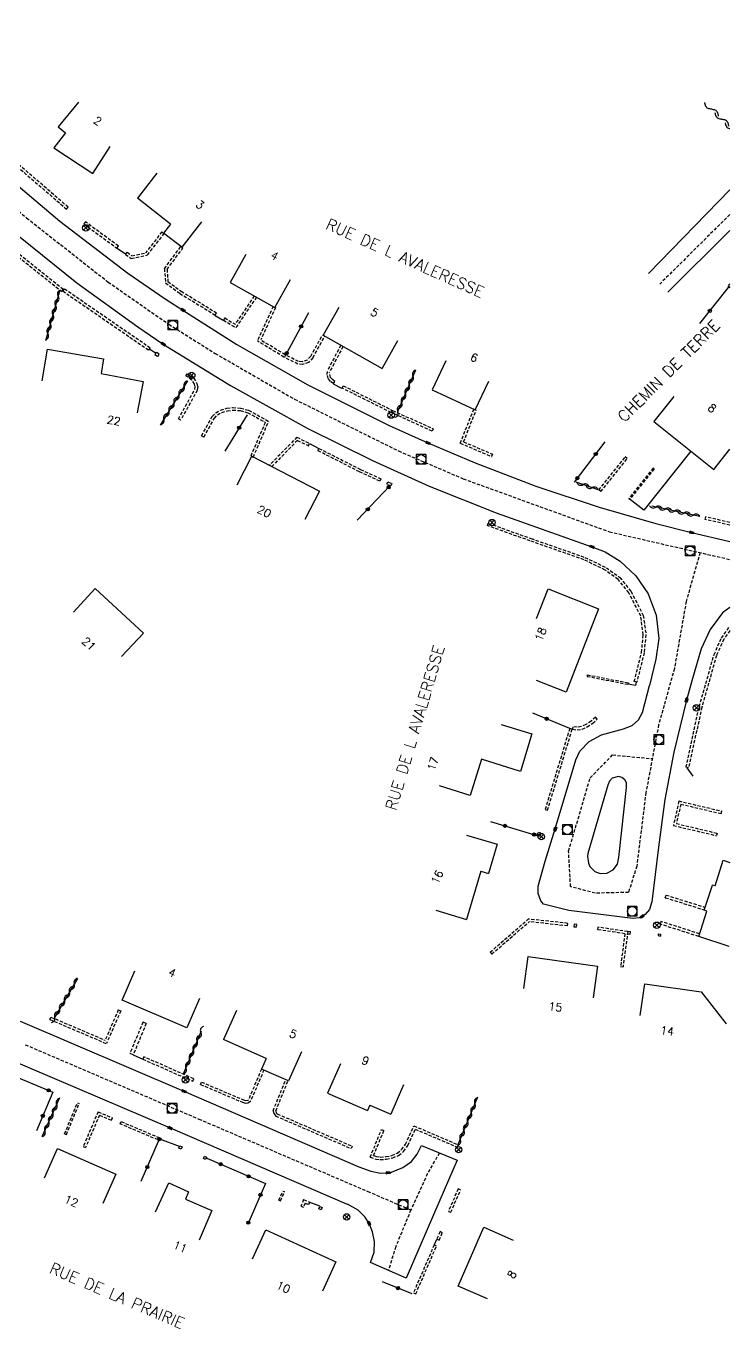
# Model space of a CAD drawing. Header units: millimetres. Extents: x 119599 to 140000, y 124063 to 129001.
# Drawn here: x 139890.1 to 140000, y 128688.9 to 128892.3 of the extents above; entities that cross this region are included whole.
import ezdxf
from ezdxf.enums import TextEntityAlignment as Align

# ---------------------------------------------------------------- set-up
doc = ezdxf.new("R2010")
doc.units = ezdxf.units.MM
doc.linetypes.add('DASHED', pattern=[0.75, 0.5, -0.25])
doc.layers.get('0').update_dxf_attribs({"linetype": 'CONTINUOUS'})
for name, color, linetype in [('W0001', 6, 'DASHED'), ('W0008', 7, 'CONTINUOUS'), ('W0100', 7, 'CONTINUOUS'), ('W0105', 7, 'CONTINUOUS'), ('W0112', 1, 'DASHED'), ('W0310', 3, 'CONTINUOUS'), ('W0322', 7, 'CONTINUOUS'), ('W0400', 7, 'CONTINUOUS'), ('W0420', 7, 'CONTINUOUS'), ('W0469', 7, 'CONTINUOUS'), ('W0989', 7, 'CONTINUOUS'), ('W0991', 7, 'CONTINUOUS')]:
    doc.layers.add(name, color=color, linetype=linetype)
doc.styles.get("Standard").update_dxf_attribs({"font": 'romans.shx', "width": 0.85})

# ---------------------------------------------------------------- blocks, each defined once
blk = doc.blocks.new('t310o')
at = {"color": 0, "linetype": 'Continuous'}
for centre, start, end in [((-0.5, 0.38), 216.8699, 323.1304), ((0.5, -0.37), 36.8699, 143.1303)]:
    blk.add_arc(centre, 0.625, start, end, dxfattribs=at)
blk = doc.blocks.new('t322o')
at = {"color": 0, "linetype": 'Continuous'}
for radius in [0.25, 0.15]:
    blk.add_circle((0, 0), radius, dxfattribs=at)
blk = doc.blocks.new('T400')
for p, q in [((-0.15, 0.3), (0.15, 0.3)), ((-0.15, -0.25), (-0.15, 0.3)), ((-0.15, 0.15), (0.15, 0.15)), ((-0.15, 0), (0.15, 0)), ((0.15, 0.3), (0.15, -0.25)), ((-0.15, -0.15), (0.15, -0.15)), ((-0.15, -0.25), (-0.15, -0.3)), ((-0.15, -0.3), (0.15, -0.3)), ((0.15, -0.3), (0.15, -0.25))]:
    blk.add_line(p, q)
blk = doc.blocks.new('T420')
for p, q in [((0.75, 0.75), (-0.75, 0.75)), ((-0.75, 0.75), (-0.75, -0.75)), ((0.75, 0.75), (0.75, -0.75)), ((0.75, -0.75), (-0.75, -0.75))]:
    blk.add_line(p, q)
blk.add_ellipse((0, 0), major_axis=(-0.53, 0.53), ratio=1, start_param=3.926991, end_param=10.210176)
blk = doc.blocks.new('T469')
at = {"color": 0, "linetype": 'Continuous', "flags": 128}
for points in [[(-0.35, 0.35), (0.35, -0.35)], [(-0.35, -0.35), (0.35, 0.35)]]:
    blk.add_lwpolyline(points, dxfattribs=at)
at = {"color": 0, "linetype": 'Continuous'}
blk.add_circle((0, 0), 0.5, dxfattribs=at)

msp = doc.modelspace()

# ---------------------------------------------------------------- linework, layer by layer
at = {"layer": 'W0001'}
for p, q in [((139879.27, 128871.81), (139890.18, 128862.36)), ((139890.18, 128862.36), (139902.92, 128852.35)), ((139902.92, 128852.35), (139912.39, 128845.75)), ((139912.39, 128845.75), (139919.61, 128841.21)), ((139919.61, 128841.21), (139932.03, 128834.05)), ((139932.03, 128834.05), (139948.26, 128825.97)), ((139948.26, 128825.97), (139958.35, 128821.63)), ((139958.35, 128821.63), (139981.17, 128813.35)), ((139981.17, 128813.35), (140000, 128809.02)), ((139995.34, 128810.09), (139993.17, 128802.48)), ((139993.17, 128802.48), (139991.32, 128791.98)), ((139991.32, 128791.98), (139988.87, 128783.21)), ((139988.87, 128783.21), (139986.88, 128772.63)), ((139978.19, 128774.93), (139981.68, 128778.5)), ((139981.68, 128778.5), (139987.88, 128777.92)), ((139974.81, 128763.49), (139978.19, 128774.93)), ((139986.88, 128772.63), (139985.45, 128761.15)), ((139975.12, 128757.93), (139974.81, 128763.49)), ((139985.45, 128761.15), (139984.17, 128757.04)), ((139978.95, 128756.91), (139975.12, 128757.93)), ((139984.17, 128757.04), (139978.95, 128756.91)), ((139889.97, 128733.25), (139903.06, 128727.64)), ((139903.06, 128727.64), (139917.07, 128721.64)), ((139917.07, 128721.64), (139943.44, 128710.34)), ((139954.63, 128716.35), (139952.75, 128713.1)), ((139952.75, 128713.1), (139950.18, 128707.44)), ((139943.44, 128710.34), (139950.18, 128707.44)), ((139950.18, 128707.44), (139947.81, 128701.71)), ((139947.81, 128701.71), (139946.68, 128698.02))]:
    msp.add_line(p, q, dxfattribs=at)
msp.add_lwpolyline([(140000, 128862.91), (139989.03, 128852.02)], dxfattribs=at)
at = {"layer": 'W0008'}
for points in [[(139876.72, 128920.22), (139868.66, 128888.35), (139868.5, 128887.59), (139868.7, 128886.08), (139869.36, 128884.74), (139870.92, 128883.22), (139878.11, 128876.88), (139887.89, 128868.2), (139895.39, 128861.87), (139906, 128853.75), (139911.81, 128849.75), (139914.58, 128847.97), (139923.02, 128842.58), (139934.07, 128836.32), (139946.78, 128829.93), (139952.84, 128827.22), (139960.23, 128824.1), (139969.71, 128820.46), (139979.6, 128817.21), (139988.41, 128814.64), (139993.99, 128813.24), (139999.76, 128811.86), (140000, 128811.82)], [(140000, 128866.77), (139987.27, 128853.7)], [(139885.38, 128862.4), (139898.03, 128852.21), (139907.53, 128845.35), (139911.52, 128842.66), (139922.04, 128836.22), (139933.98, 128829.54), (139944.2, 128824.49), (139953.06, 128820.5), (139963.48, 128816.33), (139978.46, 128811.02), (139980.53, 128810.2), (139982.88, 128808.76), (139985.33, 128806.46), (139987.24, 128803.64), (139988.46, 128800.35), (139988.9, 128796.67), (139988.43, 128793.46), (139987.45, 128789.35), (139987.45, 128789.35)], [(139990.28, 128850.76), (140000, 128860.41)], [(140000, 128801.5), (139998.86, 128800.7), (139996.89, 128798.07), (139995.53, 128795.05), (139994.14, 128790.44), (139993.24, 128787.07), (139991.24, 128778.91), (139989.86, 128771.55), (139988.84, 128764.09), (139987.79, 128755.56), (139987.43, 128754.38), (139986.74, 128753.58), (139986.29, 128753.28), (139985.84, 128753.07), (139984.93, 128752.95), (139984, 128753.04), (139974.83, 128754.2), (139970.89, 128755.21), (139970.49, 128755.74), (139970.08, 128756.87), (139970.05, 128757.99), (139971.17, 128761.92), (139972.73, 128766.95), (139975.93, 128777.72), (139976.56, 128779.08), (139978.04, 128780.59), (139979.95, 128781.64), (139983.39, 128782.57), (139984.74, 128783.1), (139985.73, 128783.98), (139986.35, 128785.12), (139987.45, 128789.35)], [(139983.85, 128773.46), (139983.83, 128774.12), (139983.61, 128774.61), (139983.12, 128774.96), (139982.58, 128775.14), (139981.63, 128774.89), (139981.22, 128774.4), (139980.93, 128773.77), (139977.8, 128763.11), (139977.74, 128762.65), (139977.91, 128761.59), (139978.13, 128761.1), (139978.88, 128760.3), (139979.73, 128760.01), (139980.77, 128760.02), (139981.75, 128760.57), (139982.43, 128761.43), (139982.64, 128762.49), (139983.83, 128773.44)], [(139847.26, 128760.27), (139847.58, 128760.02), (139856.78, 128751.63), (139867.08, 128742.69), (139873.08, 128738.54), (139878.58, 128735.21), (139886.74, 128731.32), (139912.58, 128720.25), (139940.23, 128708.35)], [(139889.17, 128736.9), (139914.74, 128725.97), (139942.08, 128714.19), (139943.95, 128713.48), (139945.45, 128713.21), (139946.62, 128713.25), (139947.13, 128713.35), (139948.92, 128714.09), (139950.28, 128714.99), (139951.18, 128716.17), (139951.84, 128717.51), (139957.42, 128715.2), (139954.71, 128708.98), (139949.47, 128696.8), (139943.9, 128699.24), (139944.44, 128700.86), (139944.49, 128702.51), (139944.18, 128704.03), (139943.65, 128705.35), (139943.04, 128706.29), (139941.97, 128707.41), (139940.29, 128708.35)]]:
    msp.add_lwpolyline(points, dxfattribs=at)
at = {"layer": 'W0100'}
for p, q in [((139910.53, 128869.38), (139907.47, 128865.43)), ((139912.66, 128861.41), (139907.47, 128865.43)), ((139912.66, 128861.41), (139911.56, 128860)), ((139961.1, 128760.33), (139958.88, 128752.82)), ((139961.1, 128760.33), (139962.31, 128759.98)), ((139996, 128754.24), (139997.27, 128758.18)), ((139997.67, 128758.05), (139997.27, 128758.18)), ((139954.08, 128754.25), (139958.88, 128752.82)), ((139996.4, 128754.11), (139996, 128754.24)), ((139922.94, 128738.61), (139920.92, 128734.04)), ((139927.6, 128731.09), (139920.92, 128734.04)), ((139927.6, 128731.09), (139926.87, 128729.44)), ((139949.04, 128726.97), (139947.03, 128722.39)), ((139943.77, 128723.82), (139943.4, 128722.96)), ((139943.77, 128723.82), (139947.03, 128722.39))]:
    msp.add_line(p, q, dxfattribs=at)
for points in [[(139898.26, 128880.46), (139895.11, 128876.57), (139896.26, 128875.64), (139894.42, 128873.3), (139900.51, 128869.32), (139903.24, 128873.5)], [(139917.47, 128861.75), (139914.41, 128857.8), (139911.56, 128860)], [(139924.4, 128856.67), (139921.96, 128852.3), (139928.94, 128848.4), (139931.38, 128852.77)], [(139938.91, 128848.4), (139936.46, 128844.04), (139945.69, 128838.85), (139948.14, 128843.21)], [(139892.62, 128836.93), (139893.46, 128841.85), (139902.21, 128840.35), (139901.81, 128838.09), (139908.39, 128836.84), (139907.45, 128831.93)], [(139955.65, 128840.05), (139953.51, 128835.53), (139960.2, 128832.37), (139962.34, 128836.88)], [(139991.23, 128834.48), (139988.11, 128830.58), (139997.47, 128823.1), (140000, 128826.26)], [(139923.05, 128820.7), (139925.33, 128825.15), (139935.93, 128819.71), (139933.64, 128815.26)], [(139897.49, 128800.8), (139900.89, 128804.47), (139908.41, 128797.52), (139905.02, 128793.85)], [(139969.77, 128799.81), (139971.62, 128804.46), (139979.49, 128801.33), (139974.43, 128788.31), (139969.77, 128790.12)], [(139964.28, 128783.25), (139969.07, 128781.8), (139967.29, 128775.92), (139961.21, 128777.85), (139959.42, 128772.18), (139954.66, 128773.68)], [(139958.88, 128765.99), (139963.67, 128764.57), (139962.31, 128759.98)], [(139997.67, 128758.05), (139998.95, 128762.05), (140000, 128761.71)], [(139999.88, 128748.6), (139995.12, 128750.12), (139996.4, 128754.11)], [(139967.82, 128742.05), (139968.5, 128747), (139979.33, 128745.53), (139978.65, 128740.58)], [(139917.16, 128740.45), (139915.19, 128735.86), (139905.09, 128740.2), (139907.07, 128744.79)], [(139986, 128737.79), (139986.69, 128742.74), (139995.52, 128741.52), (139999.43, 128736.49)], [(139933.1, 128732.16), (139931.08, 128727.59), (139926.87, 128729.44)], [(139939.17, 128730.27), (139937.17, 128725.69), (139943.4, 128722.96)], [(139892.96, 128712.48), (139894.98, 128717.06), (139904.1, 128713.05), (139902.08, 128708.47)], [(139910.29, 128707.15), (139912.37, 128711.7), (139915.45, 128710.29), (139914.98, 128709.1), (139919.11, 128707.34), (139917.14, 128702.74)], [(139925.45, 128699.79), (139927.54, 128704.34), (139938.46, 128699.32), (139936.38, 128694.78)], [(139962.12, 128693.56), (139957.54, 128695.56), (139961.56, 128704.75), (139966.14, 128702.74)]]:
    msp.add_lwpolyline(points, dxfattribs=at)
at = {"layer": 'W0105'}
for p, q in [((139904.34, 128857.65), (139905.62, 128856.74)), ((139919.61, 128847.13), (139920.87, 128846.41)), ((139910.31, 128841.27), (139909.37, 128841.87)), ((139938.07, 128836.43), (139939.37, 128835.76)), ((139934.36, 128827.13), (139935.83, 128826.38)), ((139993.9, 128825.95), (139986.53, 128816.72)), ((139986.53, 128816.72), (139984.22, 128818.56)), ((139985.24, 128789.32), (139984.12, 128789.56)), ((139985.38, 128789.88), (139985.24, 128789.32)), ((139993.25, 128776.47), (139994.2, 128775.18)), ((139906.82, 128731.66), (139908.33, 128730.99)), ((139935.96, 128708.01), (139934.42, 128708.63)), ((139954.17, 128702.83), (139953.83, 128702))]:
    msp.add_line(p, q, dxfattribs=at)
at = {"layer": 'W0112'}
for p, q in [((139879.58, 128878.25), (139896.42, 128863.74)), ((139899.14, 128861.42), (139904.27, 128857.65)), ((139895.9, 128851.19), (139886.22, 128858.93)), ((139911.31, 128860.2), (139908.75, 128856.9)), ((139911.63, 128859.95), (139908.98, 128856.54)), ((139911.31, 128860.2), (139911.56, 128860)), ((139904.27, 128857.65), (139904.51, 128857.97)), ((139905.64, 128856.67), (139905.88, 128857)), ((139911.7, 128854.45), (139914.27, 128857.91)), ((139912.11, 128854.33), (139914.59, 128857.67)), ((139914.42, 128857.8), (139914.59, 128857.67)), ((139896.04, 128851.29), (139895.82, 128850.96)), ((139909.49, 128842.04), (139896.04, 128851.29)), ((139925.71, 128850.21), (139922.73, 128845.77)), ((139926.07, 128850.01), (139922.85, 128845.23)), ((139928.67, 128848.55), (139926.22, 128843.16)), ((139919.62, 128847.2), (139919.83, 128847.54)), ((139921.12, 128846.76), (139920.91, 128846.42)), ((139920.91, 128846.42), (139922.85, 128845.23)), ((139921.12, 128846.76), (139922.73, 128845.77)), ((139929.02, 128848.36), (139926.73, 128843.31)), ((139928.94, 128848.4), (139929.02, 128848.36)), ((139934.55, 128840.77), (139936.39, 128844.08)), ((139934.88, 128840.54), (139936.74, 128843.88)), ((139936.39, 128844.08), (139936.46, 128844.04)), ((139939.23, 128842.48), (139937.15, 128838.53)), ((139910.4, 128841.39), (139910.18, 128841.06)), ((139910.88, 128841.07), (139910.4, 128841.39)), ((139939.58, 128842.28), (139937.44, 128838.22)), ((139938.11, 128836.51), (139938.33, 128836.84)), ((139916.82, 128835.45), (139914.23, 128830.78)), ((139939.44, 128835.8), (139939.62, 128836.16)), ((139947.11, 128831.96), (139939.44, 128835.8)), ((139947.14, 128831.94), (139947.31, 128832.3)), ((139957.89, 128827.19), (139959.99, 128832.47)), ((139958.41, 128827.4), (139960.36, 128832.32)), ((139960.21, 128832.38), (139960.36, 128832.32)), ((139925.22, 128825.2), (139927.47, 128830.43)), ((139925.58, 128825.02), (139927.98, 128830.6)), ((139953.49, 128829.07), (139947.14, 128831.94)), ((139917.86, 128828.14), (139917.51, 128828.34)), ((139932.39, 128828.12), (139928.09, 128823.73)), ((139932.39, 128828.12), (139934.37, 128827.12)), ((139932.47, 128827.63), (139928.46, 128823.54)), ((139932.47, 128827.63), (139934.2, 128826.76)), ((139934.2, 128826.76), (139934.37, 128827.12)), ((139935.83, 128826.37), (139942.33, 128823.08)), ((139957.89, 128827.19), (139962.75, 128825.11)), ((139958.41, 128827.4), (139962.91, 128825.48)), ((139925.22, 128825.2), (139925.58, 128825.02)), ((139962.91, 128825.48), (139962.75, 128825.11)), ((139979.52, 128819.88), (139983.66, 128825.03)), ((139942.33, 128823.08), (139945.49, 128821.63)), ((139988.18, 128823.17), (139984.35, 128818.39)), ((139946.57, 128821.15), (139947.2, 128820.88)), ((139947.2, 128820.88), (139947.04, 128820.51)), ((139979.83, 128819.63), (139979.52, 128819.88)), ((139984.35, 128818.39), (139984.19, 128818.52)), ((139996.16, 128815.68), (139996.08, 128815.29)), ((140000, 128814.39), (139996.08, 128815.29)), ((140000, 128814.8), (139996.16, 128815.68)), ((139986.6, 128794.45), (139985.45, 128789.86)), ((139977.72, 128791.02), (139984.15, 128789.76)), ((139984.15, 128789.76), (139984.11, 128789.52)), ((139978.57, 128783.47), (139979.29, 128784.1)), ((139971.52, 128769.85), (139975.37, 128782.53)), ((139975.37, 128782.53), (139974.98, 128782.65)), ((139992.02, 128771.31), (139991.17, 128767.48)), ((139992.02, 128771.31), (139998.74, 128769.73)), ((139992.32, 128770.82), (139991.64, 128767.78)), ((139992.32, 128770.82), (139998.65, 128769.34)), ((139998.65, 128769.34), (139998.74, 128769.73)), ((139991.17, 128767.48), (139997.89, 128765.9)), ((139991.64, 128767.78), (139997.98, 128766.29)), ((139970.27, 128765.74), (139969.88, 128765.85)), ((139970.43, 128766.31), (139970.27, 128765.74)), ((139997.98, 128766.29), (139997.89, 128765.9)), ((139989.91, 128756.21), (139990.02, 128756.62)), ((139989.91, 128756.21), (139996.02, 128754.29)), ((139990.02, 128756.62), (139996.15, 128754.7)), ((139962.55, 128747.7), (139968.52, 128752.87)), ((139974.69, 128752.2), (139968.52, 128752.87)), ((139962.81, 128747.4), (139968.65, 128752.45)), ((139974.65, 128751.8), (139968.65, 128752.45)), ((139974.65, 128751.8), (139974.69, 128752.2)), ((139975.68, 128752.07), (139975.64, 128751.68)), ((139976.08, 128752.04), (139975.68, 128752.07)), ((139979.35, 128751.6), (139979.3, 128751.21)), ((139983.6, 128750.58), (139979.3, 128751.21)), ((139984.04, 128750.92), (139979.35, 128751.6)), ((139984.04, 128750.92), (139983.31, 128745.4)), ((139984.05, 128750.95), (139984.01, 128750.55)), ((139984.47, 128750.9), (139984.05, 128750.95)), ((139989.22, 128752.5), (139989.11, 128752.08)), ((139995.13, 128750.15), (139989.11, 128752.08)), ((139995.26, 128750.56), (139989.22, 128752.5)), ((139983.6, 128750.58), (139982.92, 128745.45)), ((139988.8, 128750.58), (139989.17, 128750.49)), ((139989.17, 128750.49), (139989.14, 128750.2)), ((139962.55, 128747.7), (139962.81, 128747.4)), ((139982.92, 128745.45), (139983.31, 128745.4)), ((139904.5, 128738.68), (139902.44, 128733.95)), ((139904.5, 128738.68), (139904.87, 128738.52)), ((139893.82, 128737.19), (139893.98, 128737.56)), ((139893.82, 128737.19), (139902.65, 128733.42)), ((139893.98, 128737.56), (139902.44, 128733.95)), ((139904.87, 128738.52), (139902.65, 128733.42)), ((139908.85, 128736.55), (139906.82, 128731.66)), ((139906.82, 128731.66), (139906.31, 128731.88)), ((139908.33, 128730.99), (139916.11, 128727.55)), ((139926.86, 128729.45), (139924.8, 128724.59)), ((139927.23, 128729.29), (139925.16, 128724.44)), ((139916.11, 128727.55), (139916.27, 128727.92)), ((139917.33, 128727.04), (139917.48, 128727.41)), ((139928.67, 128722.93), (139930.64, 128727.78)), ((139929.09, 128722.91), (139931.01, 128727.63)), ((139896.12, 128719.33), (139898.12, 128724.18)), ((139898.12, 128724.18), (139898.39, 128724.05)), ((139901.34, 128722.76), (139899.01, 128717.34)), ((139901.34, 128722.76), (139903.59, 128721.81)), ((139901.55, 128722.24), (139899.38, 128717.18)), ((139901.55, 128722.24), (139903.43, 128721.44)), ((139903.43, 128721.44), (139903.59, 128721.81)), ((139904.94, 128721.24), (139910.85, 128718.74)), ((139910.85, 128718.74), (139910.7, 128718.38)), ((139943.82, 128715.68), (139945.6, 128720.01)), ((139944.36, 128715.93), (139945.97, 128719.85)), ((139945.6, 128720.01), (139945.97, 128719.85)), ((139899.01, 128717.34), (139899.38, 128717.18)), ((139914.12, 128717.47), (139914.48, 128717.31)), ((139914.48, 128717.31), (139914.31, 128716.95)), ((139941.03, 128717.39), (139940.87, 128717.03)), ((139957.47, 128717.24), (139957.63, 128717.6)), ((139917.95, 128715.82), (139918.29, 128715.66)), ((139918.29, 128715.66), (139918.12, 128715.3)), ((139929.58, 128708.98), (139930.2, 128710.4)), ((139930.2, 128710.4), (139930.45, 128710.3)), ((139957.56, 128710.73), (139956.06, 128707.22)), ((139933.44, 128709.06), (139933.02, 128708.02)), ((139933.02, 128708.02), (139933.39, 128707.87)), ((139933.65, 128708.52), (139933.39, 128707.87)), ((139933.44, 128709.06), (139934.39, 128708.64)), ((139933.65, 128708.52), (139934.23, 128708.27)), ((139934.23, 128708.27), (139934.39, 128708.64)), ((139935.97, 128707.98), (139936.33, 128707.83)), ((139936.33, 128707.83), (139936.17, 128707.46)), ((139956.06, 128707.22), (139956.42, 128707.07)), ((139954.74, 128704.05), (139954.22, 128702.87)), ((139953.83, 128701.97), (139950.57, 128694.48)), ((139954.22, 128702.87), (139954.59, 128702.71)), ((139950.57, 128694.48), (139950.94, 128694.32))]:
    msp.add_line(p, q, dxfattribs=at)
for points in [[(139896.42, 128863.74), (139896.68, 128864.04), (139879.99, 128878.41), (139880.13, 128879.95)], [(139904.51, 128857.97), (139899.38, 128861.74), (139899.14, 128861.42)], [(139885.97, 128858.62), (139895.65, 128850.88), (139895.9, 128851.19)], [(139905.64, 128856.67), (139906.52, 128856.04), (139908.98, 128856.54)], [(139905.88, 128857), (139906.61, 128856.47), (139908.75, 128856.9)], [(139911.7, 128854.45), (139911.86, 128852.21), (139914.1, 128850.58), (139919.62, 128847.2)], [(139912.11, 128854.33), (139912.24, 128852.42), (139914.32, 128850.91), (139919.83, 128847.54)], [(139895.82, 128850.96), (139909.26, 128841.71), (139909.49, 128842.04)], [(139934.88, 128840.54), (139934.22, 128839.81), (139933.28, 128839.49), (139932.54, 128839.54), (139930.35, 128840.64), (139926.22, 128843.16)], [(139934.55, 128840.77), (139934, 128840.15), (139933.23, 128839.9), (139932.64, 128839.93), (139930.55, 128840.99), (139926.73, 128843.31)], [(139910.18, 128841.06), (139910.66, 128840.74), (139910.88, 128841.07)], [(139938.11, 128836.51), (139937.64, 128836.82), (139937.29, 128837.27), (139937.11, 128837.9), (139937.15, 128838.53)], [(139914.23, 128830.78), (139913.88, 128830.97), (139916.43, 128835.58), (139916.49, 128836.01), (139916.41, 128836.38), (139915.99, 128837.05)], [(139915.99, 128837.05), (139915.04, 128837.7), (139915.26, 128838.03)], [(139915.26, 128838.03), (139916.29, 128837.34), (139916.78, 128836.53), (139916.89, 128836.02), (139916.82, 128835.45)], [(139938.33, 128836.84), (139937.92, 128837.12), (139937.65, 128837.45), (139937.44, 128838.22)], [(139939.62, 128836.16), (139947.28, 128832.31), (139947.11, 128831.96)], [(139917.51, 128828.34), (139919.17, 128831.34), (139919.73, 128831.91), (139920.48, 128832.35), (139921.46, 128832.65), (139922.35, 128832.75), (139923.61, 128832.68), (139924.85, 128832.32), (139927.98, 128830.6)], [(139917.86, 128828.14), (139919.5, 128831.1), (139919.98, 128831.6), (139920.64, 128831.98), (139921.54, 128832.26), (139922.36, 128832.35), (139923.54, 128832.28), (139924.7, 128831.95), (139927.47, 128830.43)], [(139947.31, 128832.3), (139953.66, 128829.44), (139953.49, 128829.07)], [(139942.16, 128822.72), (139935.64, 128826.02), (139935.83, 128826.37)], [(139979.83, 128819.63), (139983.97, 128824.77), (139983.66, 128825.03)], [(139945.49, 128821.63), (139945.33, 128821.27), (139942.16, 128822.72)], [(139988.18, 128823.17), (139988.02, 128823.3), (139984.19, 128818.52)], [(139947.04, 128820.51), (139946.41, 128820.78), (139946.57, 128821.15)], [(139968.82, 128811.92), (139962.13, 128814.31), (139962.27, 128814.68)], [(139962.27, 128814.68), (139968.95, 128812.29), (139977.35, 128809.36), (139980.71, 128807.73), (139982.8, 128806.21), (139984.55, 128804.06), (139986.47, 128800.29), (139986.88, 128797.3), (139986.6, 128794.45)], [(139985.45, 128789.86), (139985.07, 128789.96), (139986.2, 128794.51), (139986.47, 128797.29), (139986.08, 128800.17), (139984.21, 128803.84), (139982.53, 128805.92), (139980.5, 128807.38), (139977.2, 128808.99), (139968.82, 128811.92)], [(139993.16, 128776.58), (139995.21, 128786.06), (139997.52, 128794.17), (139998.68, 128796.77), (140000, 128798.61)], [(140000, 128797.93), (139999.03, 128796.57), (139997.9, 128794.03), (139995.6, 128785.96)], [(139977.72, 128791.02), (139977.69, 128790.77), (139984.11, 128789.52)], [(139995.6, 128785.96), (139993.55, 128776.5), (139993.16, 128776.58)], [(139975.42, 128782.51), (139976.15, 128782.41), (139976.93, 128782.54), (139977.71, 128782.88), (139978.57, 128783.47)], [(139979.29, 128784.1), (139979.03, 128784.4), (139978.32, 128783.79), (139977.51, 128783.23), (139976.81, 128782.92), (139976.15, 128782.82)], [(139974.98, 128782.65), (139971.14, 128769.97), (139971.52, 128769.85)], [(139976.15, 128782.82), (139975.48, 128782.91), (139975.42, 128782.51)], [(139969.88, 128765.85), (139970.04, 128766.42), (139970.43, 128766.31)], [(139975.64, 128751.68), (139976.04, 128751.64), (139976.08, 128752.04)], [(139984.01, 128750.55), (139984.42, 128750.5), (139984.47, 128750.9)], [(139988.8, 128750.58), (139988.77, 128750.28), (139989.14, 128750.2)], [(139908.85, 128736.55), (139908.34, 128736.77), (139906.31, 128731.88)], [(139916.27, 128727.92), (139908.49, 128731.36), (139908.33, 128730.99)], [(139917.33, 128727.04), (139923.9, 128724.26), (139924.31, 128724.12), (139924.73, 128724.18), (139925.16, 128724.44)], [(139917.48, 128727.41), (139924.04, 128724.63), (139924.35, 128724.53), (139924.8, 128724.59)], [(139896.12, 128719.33), (139896.39, 128719.21), (139898.39, 128724.05)], [(139928.67, 128722.93), (139928.81, 128722.44), (139929.07, 128722.11), (139940.87, 128717.03)], [(139929.09, 128722.91), (139929.17, 128722.63), (139929.32, 128722.44), (139941.03, 128717.39)], [(139910.7, 128718.38), (139904.79, 128720.88), (139904.94, 128721.24)], [(139944.36, 128715.93), (139944.81, 128715.78), (139945.4, 128715.7), (139946.3, 128715.77), (139947.22, 128715.95), (139948.05, 128716.32), (139948.74, 128716.86), (139949.36, 128717.7), (139950.65, 128720.58), (139957.63, 128717.6)], [(139943.82, 128715.68), (139944.72, 128715.38), (139945.39, 128715.3), (139946.36, 128715.38), (139947.34, 128715.56), (139948.26, 128715.97), (139949.03, 128716.58), (139949.71, 128717.5), (139950.86, 128720.06), (139957.47, 128717.24)], [(139914.31, 128716.95), (139913.96, 128717.1), (139914.12, 128717.47)], [(139918.12, 128715.3), (139917.78, 128715.46), (139917.95, 128715.82)], [(139929.58, 128708.98), (139929.82, 128708.87), (139930.45, 128710.3)], [(139956.42, 128707.07), (139957.93, 128710.58), (139957.56, 128710.73)], [(139936.17, 128707.46), (139935.81, 128707.62), (139935.97, 128707.98)], [(139954.59, 128702.71), (139955.1, 128703.89), (139954.74, 128704.05)], [(139950.94, 128694.32), (139954.19, 128701.81), (139953.83, 128701.97)]]:
    msp.add_lwpolyline(points, dxfattribs=at)
at = {"layer": 'W0310'}
for p, q in [((139895.38, 128851.07), (139893.14, 128843.19)), ((139950.9, 128838.58), (139948.09, 128832.08)), ((139915.3, 128836.9), (139911.03, 128830.02)), ((139979.43, 128819.92), (139975.98, 128821.08)), ((139995.28, 128815.76), (139987.8, 128817.35)), ((139898.13, 128743.6), (139894.52, 128737.51)), ((139914.67, 128728.71), (139917.48, 128735.39)), ((139892.62, 128718.9), (139895.38, 128725.02)), ((139957.5, 128717.56), (139960.63, 128725.11))]:
    msp.add_line(p, q, dxfattribs=at)
for points in [[(139998.22, 128878.28), (139998.2, 128878.35), (139998.19, 128878.43), (139998.17, 128878.5), (139998.16, 128878.58), (139998.14, 128878.64), (139998.11, 128878.71), (139998.09, 128878.77), (139998.06, 128878.84), (139998.03, 128878.9), (139998, 128878.95), (139997.97, 128879), (139997.92, 128879.05), (139997.83, 128879.12), (139997.7, 128879.19), (139997.58, 128879.23), (139997.44, 128879.27), (139997.3, 128879.3), (139997.16, 128879.33), (139997, 128879.36), (139996.86, 128879.39), (139996.72, 128879.42), (139996.59, 128879.47), (139996.47, 128879.53), (139996.38, 128879.61), (139996.33, 128879.66), (139996.3, 128879.7), (139996.27, 128879.76), (139996.24, 128879.82), (139996.2, 128879.88), (139996.17, 128879.95), (139996.16, 128880.02), (139996.13, 128880.09), (139996.11, 128880.16), (139996.09, 128880.23), (139996.08, 128880.3), (139996.06, 128880.37)], [(139999.83, 128876.71), (139999.81, 128876.78), (139999.8, 128876.86), (139999.78, 128876.93), (139999.77, 128877.01), (139999.75, 128877.07), (139999.72, 128877.14), (139999.7, 128877.2), (139999.67, 128877.27), (139999.64, 128877.33), (139999.61, 128877.38), (139999.58, 128877.43), (139999.53, 128877.48), (139999.44, 128877.55), (139999.31, 128877.62), (139999.19, 128877.66), (139999.05, 128877.7), (139998.91, 128877.73), (139998.75, 128877.76), (139998.61, 128877.78), (139998.47, 128877.81), (139998.33, 128877.85), (139998.2, 128877.9), (139998.08, 128877.96), (139997.99, 128878.04), (139997.94, 128878.09), (139997.91, 128878.13), (139997.88, 128878.19), (139997.84, 128878.25), (139997.81, 128878.31), (139997.8, 128878.37), (139997.77, 128878.45), (139997.75, 128878.52), (139997.74, 128878.59), (139997.72, 128878.66), (139997.7, 128878.73), (139997.69, 128878.8)], [(140000, 128876.26), (139999.94, 128876.28), (139999.81, 128876.33), (139999.69, 128876.39), (139999.59, 128876.47), (139999.55, 128876.52), (139999.52, 128876.56), (139999.49, 128876.62), (139999.45, 128876.68), (139999.42, 128876.74), (139999.41, 128876.8), (139999.38, 128876.87), (139999.36, 128876.95), (139999.34, 128877.02), (139999.33, 128877.09), (139999.31, 128877.16), (139999.3, 128877.23)]]:
    msp.add_lwpolyline(points, dxfattribs=at)
at = {"layer": 'W0322'}
for p, q in [((139934.17, 128847.52), (139930.51, 128840.75)), ((139924.6, 128831.63), (139921.12, 128825.96)), ((139980.49, 128827.39), (139975.7, 128821.11)), ((139941.81, 128815.14), (139946.92, 128820.51)), ((139969.19, 128785.07), (139974.93, 128782.66)), ((139962.61, 128768.12), (139969.86, 128765.93)), ((139950.37, 128694.34), (139945.75, 128696.24))]:
    msp.add_line(p, q, dxfattribs=at)
for points in [[(139995.28, 128845.89), (140000, 128851.76)], [(139887.03, 128728.83), (139894.28, 128725.85), (139891.73, 128719.79)], [(139908.08, 128711.96), (139910.95, 128718.55), (139914, 128717.38)], [(139918.31, 128715.54), (139927.46, 128711.55), (139924.7, 128705.2)]]:
    msp.add_lwpolyline(points, dxfattribs=at)
msp.add_circle((139996.86, 128847.85), 0.25, dxfattribs=at)
msp.add_arc((139999.98, 128851.75), 0.251, 86.4296, 273.5704, dxfattribs=at)

# ---------------------------------------------------------------- block references
at = {"layer": 'W0310'}
for p, rotation in [((139895.11, 128850.11), 254.1380526615273), ((139894.7, 128848.66), 254.1380526615273), ((139893.88, 128845.78), 254.1380526615273), ((139894.29, 128847.22), 254.1380526615273), ((139893.47, 128844.34), 254.1380526615273), ((139950.51, 128837.66), 246.5571572686824), ((139914.77, 128836.05), 238.1964885270205), ((139949.91, 128836.28), 246.5571572686824), ((139913.19, 128833.5), 238.1964885270205), ((139913.98, 128834.77), 238.1964885270205), ((139948.72, 128833.53), 246.5571572686824), ((139949.31, 128834.91), 246.5571572686824), ((139912.4, 128832.22), 238.1964885270205), ((139948.12, 128832.15), 246.5571572686824), ((139911.61, 128830.95), 238.1964885270205), ((139977.06, 128820.72), 161.4607685389676), ((139978.48, 128820.24), 161.4607685389676), ((139988.43, 128817.22), 167.9576057708596), ((139989.9, 128816.9), 167.9576057708596), ((139991.36, 128816.59), 167.9576057708596), ((139992.83, 128816.28), 167.9576057708596), ((139994.3, 128815.97), 167.9576057708596), ((139897.62, 128742.74), 239.3372774855924), ((139896.09, 128740.16), 239.3372774855924), ((139896.86, 128741.46), 239.3372774855924), ((139894.56, 128737.58), 239.3372774855924), ((139895.33, 128738.87), 239.3372774855924), ((139916.8, 128733.78), 67.13149326900763), ((139917.39, 128735.16), 67.13149326900763), ((139916.22, 128732.4), 67.13149326900763), ((139915.06, 128729.63), 67.13149326900763), ((139915.64, 128731.01), 67.13149326900763), ((139894.88, 128723.92), 65.81735117359365), ((139960.18, 128724.03), 67.48369632780948), ((139894.26, 128722.55), 65.81735117359365), ((139959.04, 128721.26), 67.48369632780948), ((139959.61, 128722.65), 67.48369632780948), ((139893.04, 128719.81), 65.81735117359365), ((139893.65, 128721.18), 65.81735117359365), ((139958.46, 128719.87), 67.48369632780948), ((139957.89, 128718.49), 67.48369632780948)]:
    msp.add_blockref('t310o', p, dxfattribs=dict(at, rotation=rotation))
at = {"layer": 'W0322'}
for p, rotation in [((139933.04, 128845.43), 241.6237464819871), ((139930.78, 128841.25), 241.6237464819871), ((139923.36, 128829.61), 238.4882998915434), ((139979.05, 128825.5), 232.6321315527965), ((139976.17, 128821.72), 232.6321315527965), ((139946.72, 128820.31), 46.44301612494593), ((139943.45, 128816.86), 46.44301612494593), ((139971.38, 128784.15), 337.2270303907796), ((139964.88, 128767.43), 343.1559852877218), ((139969.42, 128766.06), 343.1559852877218), ((139893.62, 128726.12), 337.7084913813396), ((139892.71, 128722.13), 247.1704872474992), ((139910.93, 128718.49), 66.39106311868191), ((139909.03, 128714.14), 66.39106311868191), ((139920.49, 128714.59), 336.4370626767468), ((139924.85, 128712.69), 336.4370626767468), ((139926.7, 128709.81), 246.5112640040045), ((139924.8, 128705.45), 246.5112640040045), ((139948.17, 128695.24), 157.5743690468451)]:
    msp.add_blockref('t322o', p, dxfattribs=dict(at, rotation=rotation))
at = {"layer": 'W0400'}
for p, rotation in [((139914.58, 128847.97), 237.3163606272274), ((139911.52, 128842.66), 55.98145164658645), ((139952.84, 128827.22), 245.8979705889224), ((139993.99, 128813.24), 255.97973979125), ((139978.46, 128811.02), 70.48740254526871), ((139993.24, 128787.07), 164.9753982155929), ((139972.73, 128766.95), 342.8012706575886), ((139986.29, 128753.28), 123.890529676407), ((139914.74, 128725.97), 246.8430288929143), ((139912.58, 128720.25), 66.81983691410963), ((139946.62, 128713.25), 272.0818041756494), ((139943.65, 128705.35), 21.69241182551559)]:
    msp.add_blockref('T400', p, dxfattribs=dict(at, rotation=rotation))
at = {"layer": 'W0420'}
for p in [(139912.99, 128845.62), (139951.78, 128824.65), (139993.76, 128810.37), (139988.89, 128780.9), (139974.6, 128766.84), (139984.73, 128754.07), (139912.88, 128723.3), (139948.97, 128708.27)]:
    msp.add_blockref('T420', p, dxfattribs=at)
at = {"layer": 'W0469'}
for p in [(139899.42, 128860.81), (139915.96, 128837.78), (139947.1, 128831.57), (139962.85, 128814.79), (139994.77, 128785.85), (139970.54, 128765.75), (139988.58, 128751.91), (139914.99, 128727.76), (139957.64, 128716.85), (139940.16, 128706.35)]:
    msp.add_blockref('T469', p, dxfattribs=at)

# ---------------------------------------------------------------- texts
at = {"layer": 'W0989'}
for s, rotation, p in [('RUE DE L AVALERESSE', 335.9009, (139949.29, 128856.1)), ('CHEMIN DE TERRE', 45, (139990.42, 128838.48)), ('RUE DE L AVALERESSE', 73.4331, (139950.81, 128782.75)), ('RUE DE LA PRAIRIE', 336.8442, (139904.32, 128694.04))]:
    msp.add_text(s, height=1.75, rotation=rotation, dxfattribs=at).set_placement(p, align=Align.MIDDLE)
at = {"layer": 'W0991'}
for s, height, rotation, p in [('2', 1.25, 326.831, (139901.28, 128877.52)), ('3', 1.25, 322.263, (139917.27, 128864.43)), ('4', 1.25, 330.8022, (139928.91, 128856.46)), ('5', 1.25, 330.6506, (139944.51, 128847.61)), ('6', 1.25, 334.663, (139960.07, 128840.55)), ('8', 1.25, 321.4031, (139997.24, 128832.66)), ('22', 1.25, 349.2266, (139903.79, 128830.73)), ('20', 1.25, 332.8113, (139927.3, 128816.51)), ('18', 1.249, 68.734, (139970.44, 128797.36)), ('21', 1.25, 317.265, (139899.9, 128795.86)), ('17', 1.25, 72.4624, (139953.64, 128777.12)), ('16', 1.25, 64.3371, (139954.29, 128759.43)), ('4', 1.25, 336.7231, (139912.91, 128744.46)), ('15', 1.25, 352.2522, (139972.75, 128739.16)), ('5', 1.25, 336.167, (139931.81, 128734.92)), ('14', 1.25, 352.1047, (139990.21, 128735.41)), ('6', 1.25, 156.3687, (139943.09, 128730.74)), ('12', 1.25, 336.2551, (139897.17, 128708.82)), ('11', 1.25, 336.8283, (139914.17, 128701.68)), ('8', 1.25, 58.7425, (139965.96, 128697.35)), ('10', 1.25, 335.3521, (139930.28, 128695.38))]:
    msp.add_text(s, height=height, rotation=rotation, dxfattribs=at).set_placement(p, align=Align.MIDDLE)

doc.saveas('drawing.dxf')
